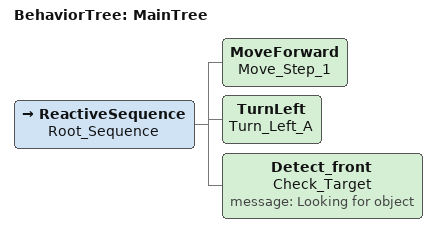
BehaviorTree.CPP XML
<root main_tree_to_execute = "MainTree">
    <BehaviorTree ID="MainTree">

        <ReactiveSequence name="Root_Sequence">
            <MoveForward name="Move_Step_1" />

            <TurnLeft name="Turn_Left_A" />
            <Detect_front name="Check_Target" message="Looking for object" />

        </ReactiveSequence>
    </BehaviorTree>
</root>
